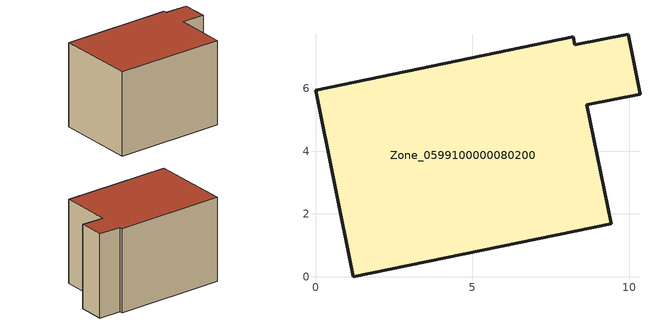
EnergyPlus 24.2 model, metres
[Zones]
Zone_0599100000080200
 floor ground (C_G): 1.21,0 0,5.94 8.21,7.64 8.26,7.39 9.97,7.72 10.34,5.81 8.65,5.48 9.42,1.69 z0
 wall outside (C_F): 10.34,5.81 9.97,7.72 8.26,7.39 8.21,7.64 0,5.94 1.21,0 9.42,1.69 8.65,5.48 10.34,5.81 z0:6.45
 roof outside (C_R): 0,5.94 1.21,0 9.42,1.69 8.65,5.48 10.34,5.81 9.97,7.72 8.26,7.39 8.21,7.64 z6.45
[BUILDING]
Pand.0599100000080200: North Axis=0; Terrain=City; Loads Convergence Tolerance Value=0.04; Temperature Convergence Tolerance Value=0.4; Solar Distribution=FullExterior; Maximum Number of Warmup Days=25; Minimum Number of Warmup Days=1
[Site:Location]
Rotterdam.The.Hague.AP_ZH_NLD Design_Conditions: Latitude=51.96; Longitude=4.45; Time Zone=1; Elevation=-4.5
[SITE:GROUNDTEMPERATURE:BUILDINGSURFACE]
18, 18, 18, 18, 18, 18, 18, 18, 18, 18, 18, 18
[MATERIAL] Thermal Absorptance=0.9; Solar Absorptance=0.7; Visible Absorptance=0.7
Name | Roughness | Thickness | Conductivity | Density | Specific Heat
G.TI.1946-1964 | MediumSmooth | 0.15 | 1 | 540 | 1210
F.TI.1946-1964 | Rough | 0.3 | 0.857143 | 1920 | 840
R.TI.1946-1964 | MediumRough | 0.2 | 0.277778 | 1500 | 1000
[CONSTRUCTION]
C_G: G.TI.1946-1964
C_F: F.TI.1946-1964
C_R: R.TI.1946-1964
[ZONE]
Zone_0599100000080200: Type=1; Multiplier=1; Ceiling Height=Autocalculate; Volume=Autocalculate; Floor Area=autocalculate; Part of Total Floor Area=Yes
[ZONEINFILTRATION:DESIGNFLOWRATE]
Infil_Zone_0599100000080200: Zone or ZoneList or Space or SpaceList=Zone_0599100000080200; Schedule=AlwaysOn; Design Flow Rate Calculation Method=Flow/Area; Flow Rate per Floor Area=0.003; Constant Term Coefficient=1; Temperature Term Coefficient=0; Velocity Term Coefficient=0; Velocity Squared Term Coefficient=0
[HVACTEMPLATE:ZONE:IDEALLOADSAIRSYSTEM]
Zone_0599100000080200: Maximum Heating Supply Air Temperature=50; Minimum Cooling Supply Air Temperature=13; Maximum Heating Supply Air Humidity Ratio=0.0156; Minimum Cooling Supply Air Humidity Ratio=0.0077; Heating Limit=NoLimit; Cooling Limit=NoLimit; Dehumidification Control Type=ConstantSensibleHeatRatio; Cooling Sensible Heat Ratio=0.7; Dehumidification Setpoint=60; Humidification Control Type=None; Humidification Setpoint=30; Outdoor Air Method=None; Outdoor Air Flow Rate per Person=0.00944; Outdoor Air Flow Rate per Zone Floor Area=0; Outdoor Air Flow Rate per Zone=0; Demand Controlled Ventilation Type=None; Outdoor Air Economizer Type=NoEconomizer; Heat Recovery Type=None; Sensible Heat Recovery Effectiveness=0.7; Latent Heat Recovery Effectiveness=0.65
[ZONECONTROL:THERMOSTAT]
ThermostatControl_Zone_0599100000080200: Zone or ZoneList=Zone_0599100000080200; Control Type Schedule=DualSetpointControlType; Control 1=Thermostat_Zone_0599100000080200; Temperature Difference Between Cutout And Setpoint=0
[THERMOSTATSETPOINT:DUALSETPOINT]
Thermostat_Zone_0599100000080200: Heating Setpoint Temperature Schedule=HeatingSetpoint_Zone_0599100000080200; Cooling Setpoint Temperature Schedule=CoolingSetpoint_Zone_0599100000080200
[SCHEDULE:COMPACT]
HeatingSetpoint_Zone_0599100000080200: Through: 12/31, For: AllDays, Until: 24:00, 21
CoolingSetpoint_Zone_0599100000080200: Through: 12/31, For: AllDays, Until: 24:00, 24
DualSetpointControlType: Through: 12/31, For: AllDays, Until: 24:00, 4
AlwaysOn: Through: 12/31, For: AllDays, Until: 24:00, 1
